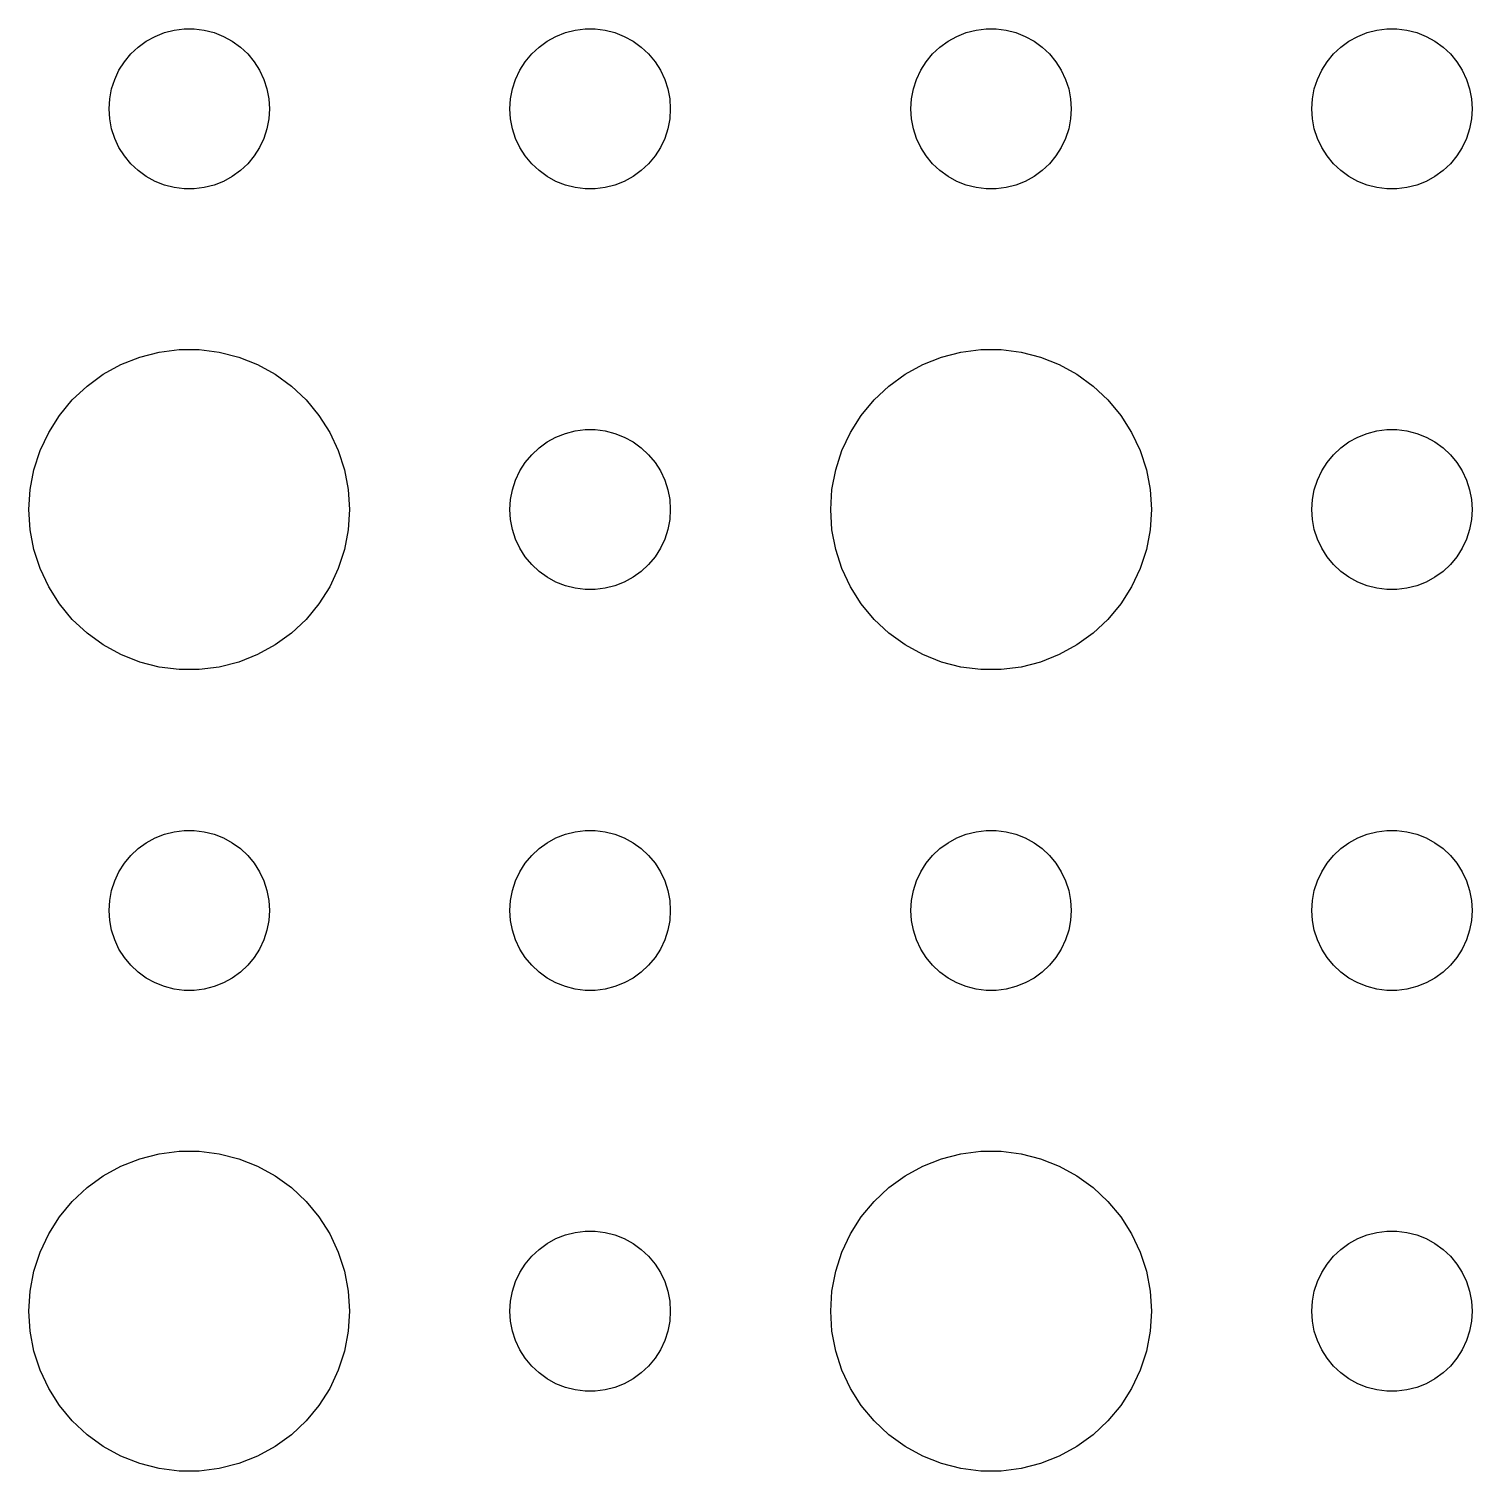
# Model space of a CAD drawing. Header units: metres. Extents: x -134 to 134, y 176 to 394.
# Drawn here: x -100.5 to -73.5, y 339.01 to 366 of the extents above; entities that cross this region are included whole.
import ezdxf

# ---------------------------------------------------------------- set-up
doc = ezdxf.new("R2010")
doc.units = ezdxf.units.M

msp = doc.modelspace()

# ---------------------------------------------------------------- linework, layer by layer
for p, q in [((-98.3037, 365.766), (-98.1387, 365.857)), ((-98.1387, 365.857), (-97.9635, 365.927)), ((-97.9635, 365.927), (-97.7811, 365.973)), ((-97.7811, 365.973), (-97.5942, 365.997)), ((-97.5942, 365.997), (-97.4058, 365.997)), ((-97.4058, 365.997), (-97.2189, 365.973)), ((-97.2189, 365.973), (-97.0365, 365.927)), ((-97.0365, 365.927), (-96.8613, 365.857)), ((-96.8613, 365.857), (-96.6963, 365.766)), ((-90.8037, 365.766), (-90.6387, 365.857)), ((-90.6387, 365.857), (-90.4635, 365.927)), ((-90.4635, 365.927), (-90.2811, 365.973)), ((-90.2811, 365.973), (-90.0942, 365.997)), ((-90.0942, 365.997), (-89.9058, 365.997)), ((-89.9058, 365.997), (-89.7189, 365.973)), ((-89.7189, 365.973), (-89.5365, 365.927)), ((-89.5365, 365.927), (-89.3613, 365.857)), ((-89.3613, 365.857), (-89.1963, 365.766)), ((-83.3037, 365.766), (-83.1387, 365.857)), ((-83.1387, 365.857), (-82.9635, 365.927)), ((-82.9635, 365.927), (-82.7811, 365.973)), ((-82.7811, 365.973), (-82.5942, 365.997)), ((-82.5942, 365.997), (-82.4058, 365.997)), ((-82.4058, 365.997), (-82.2189, 365.973)), ((-82.2189, 365.973), (-82.0365, 365.927)), ((-82.0365, 365.927), (-81.8613, 365.857)), ((-81.8613, 365.857), (-81.6963, 365.766)), ((-75.8037, 365.766), (-75.6387, 365.857)), ((-75.6387, 365.857), (-75.4635, 365.927)), ((-75.4635, 365.927), (-75.2811, 365.973)), ((-75.2811, 365.973), (-75.0942, 365.997)), ((-75.0942, 365.997), (-74.9058, 365.997)), ((-74.9058, 365.997), (-74.7189, 365.973)), ((-74.7189, 365.973), (-74.5365, 365.927)), ((-74.5365, 365.927), (-74.3613, 365.857)), ((-74.3613, 365.857), (-74.1963, 365.766)), ((-98.5934, 365.527), (-98.4561, 365.656)), ((-98.4561, 365.656), (-98.3037, 365.766)), ((-96.6963, 365.766), (-96.5439, 365.656)), ((-96.5439, 365.656), (-96.4065, 365.527)), ((-91.0934, 365.527), (-90.9561, 365.656)), ((-90.9561, 365.656), (-90.8037, 365.766)), ((-89.1963, 365.766), (-89.0439, 365.656)), ((-89.0439, 365.656), (-88.9065, 365.527)), ((-83.5934, 365.527), (-83.4561, 365.656)), ((-83.4561, 365.656), (-83.3037, 365.766)), ((-81.6963, 365.766), (-81.5439, 365.656)), ((-81.5439, 365.656), (-81.4065, 365.527)), ((-76.0934, 365.527), (-75.9561, 365.656)), ((-75.9561, 365.656), (-75.8037, 365.766)), ((-74.1963, 365.766), (-74.0439, 365.656)), ((-74.0439, 365.656), (-73.9065, 365.527)), ((-98.8145, 365.223), (-98.7135, 365.382)), ((-98.7135, 365.382), (-98.5934, 365.527)), ((-96.4065, 365.527), (-96.2865, 365.382)), ((-96.2865, 365.382), (-96.1855, 365.223)), ((-91.3145, 365.223), (-91.2135, 365.382)), ((-91.2135, 365.382), (-91.0934, 365.527)), ((-88.9065, 365.527), (-88.7865, 365.382)), ((-88.7865, 365.382), (-88.6855, 365.223)), ((-83.8145, 365.223), (-83.7135, 365.382)), ((-83.7135, 365.382), (-83.5934, 365.527)), ((-81.4065, 365.527), (-81.2865, 365.382)), ((-81.2865, 365.382), (-81.1855, 365.223)), ((-76.3145, 365.223), (-76.2135, 365.382)), ((-76.2135, 365.382), (-76.0934, 365.527)), ((-73.9065, 365.527), (-73.7865, 365.382)), ((-73.7865, 365.382), (-73.6855, 365.223)), ((-98.9529, 364.873), (-98.8947, 365.052)), ((-98.8947, 365.052), (-98.8145, 365.223)), ((-96.1855, 365.223), (-96.1053, 365.052)), ((-96.1053, 365.052), (-96.0471, 364.873)), ((-91.4529, 364.873), (-91.3947, 365.052)), ((-91.3947, 365.052), (-91.3145, 365.223)), ((-88.6855, 365.223), (-88.6053, 365.052)), ((-88.6053, 365.052), (-88.5471, 364.873)), ((-83.9529, 364.873), (-83.8947, 365.052)), ((-83.8947, 365.052), (-83.8145, 365.223)), ((-81.1855, 365.223), (-81.1053, 365.052)), ((-81.1053, 365.052), (-81.0471, 364.873)), ((-76.4529, 364.873), (-76.3947, 365.052)), ((-76.3947, 365.052), (-76.3145, 365.223)), ((-73.6855, 365.223), (-73.6053, 365.052)), ((-73.6053, 365.052), (-73.5471, 364.873)), ((-98.9882, 364.688), (-98.9529, 364.873)), ((-96.0471, 364.873), (-96.0118, 364.688)), ((-91.4882, 364.688), (-91.4529, 364.873)), ((-88.5471, 364.873), (-88.5118, 364.688)), ((-83.9882, 364.688), (-83.9529, 364.873)), ((-81.0471, 364.873), (-81.0118, 364.688)), ((-76.4882, 364.688), (-76.4529, 364.873)), ((-73.5471, 364.873), (-73.5118, 364.688)), ((-99, 364.5), (-98.9882, 364.688)), ((-98.9882, 364.312), (-99, 364.5)), ((-96.0118, 364.688), (-96, 364.5)), ((-96, 364.5), (-96.0118, 364.312)), ((-91.5, 364.5), (-91.4882, 364.688)), ((-91.4882, 364.312), (-91.5, 364.5)), ((-88.5118, 364.688), (-88.5, 364.5)), ((-88.5, 364.5), (-88.5118, 364.312)), ((-84, 364.5), (-83.9882, 364.688)), ((-83.9882, 364.312), (-84, 364.5)), ((-81.0118, 364.688), (-81, 364.5)), ((-81, 364.5), (-81.0118, 364.312)), ((-76.5, 364.5), (-76.4882, 364.688)), ((-76.4882, 364.312), (-76.5, 364.5)), ((-73.5118, 364.688), (-73.5, 364.5)), ((-73.5, 364.5), (-73.5118, 364.312)), ((-98.9529, 364.127), (-98.9882, 364.312)), ((-96.0118, 364.312), (-96.0471, 364.127)), ((-91.4529, 364.127), (-91.4882, 364.312)), ((-88.5118, 364.312), (-88.5471, 364.127)), ((-83.9529, 364.127), (-83.9882, 364.312)), ((-81.0118, 364.312), (-81.0471, 364.127)), ((-76.4529, 364.127), (-76.4882, 364.312)), ((-73.5118, 364.312), (-73.5471, 364.127)), ((-98.8947, 363.948), (-98.9529, 364.127)), ((-96.0471, 364.127), (-96.1053, 363.948)), ((-91.3947, 363.948), (-91.4529, 364.127)), ((-88.5471, 364.127), (-88.6053, 363.948)), ((-83.8947, 363.948), (-83.9529, 364.127)), ((-81.0471, 364.127), (-81.1053, 363.948)), ((-76.3947, 363.948), (-76.4529, 364.127)), ((-73.5471, 364.127), (-73.6053, 363.948)), ((-98.8145, 363.777), (-98.8947, 363.948)), ((-98.7135, 363.618), (-98.8145, 363.777)), ((-96.1855, 363.777), (-96.2865, 363.618)), ((-96.1053, 363.948), (-96.1855, 363.777)), ((-91.3145, 363.777), (-91.3947, 363.948)), ((-91.2135, 363.618), (-91.3145, 363.777)), ((-88.6855, 363.777), (-88.7865, 363.618)), ((-88.6053, 363.948), (-88.6855, 363.777)), ((-83.8145, 363.777), (-83.8947, 363.948)), ((-83.7135, 363.618), (-83.8145, 363.777)), ((-81.1855, 363.777), (-81.2865, 363.618)), ((-81.1053, 363.948), (-81.1855, 363.777)), ((-76.3145, 363.777), (-76.3947, 363.948)), ((-76.2135, 363.618), (-76.3145, 363.777)), ((-73.6855, 363.777), (-73.7865, 363.618)), ((-73.6053, 363.948), (-73.6855, 363.777)), ((-98.5934, 363.473), (-98.7135, 363.618)), ((-98.4561, 363.344), (-98.5934, 363.473)), ((-96.4065, 363.473), (-96.5439, 363.344)), ((-96.2865, 363.618), (-96.4065, 363.473)), ((-91.0934, 363.473), (-91.2135, 363.618)), ((-90.9561, 363.344), (-91.0934, 363.473)), ((-88.9065, 363.473), (-89.0439, 363.344)), ((-88.7865, 363.618), (-88.9065, 363.473)), ((-83.5934, 363.473), (-83.7135, 363.618)), ((-83.4561, 363.344), (-83.5934, 363.473)), ((-81.4065, 363.473), (-81.5439, 363.344)), ((-81.2865, 363.618), (-81.4065, 363.473)), ((-76.0934, 363.473), (-76.2135, 363.618)), ((-75.9561, 363.344), (-76.0934, 363.473)), ((-73.9065, 363.473), (-74.0439, 363.344)), ((-73.7865, 363.618), (-73.9065, 363.473)), ((-98.3037, 363.234), (-98.4561, 363.344)), ((-98.1387, 363.143), (-98.3037, 363.234)), ((-96.6963, 363.234), (-96.8613, 363.143)), ((-96.5439, 363.344), (-96.6963, 363.234)), ((-90.8037, 363.234), (-90.9561, 363.344)), ((-90.6387, 363.143), (-90.8037, 363.234)), ((-89.1963, 363.234), (-89.3613, 363.143)), ((-89.0439, 363.344), (-89.1963, 363.234)), ((-83.3037, 363.234), (-83.4561, 363.344)), ((-83.1387, 363.143), (-83.3037, 363.234)), ((-81.6963, 363.234), (-81.8613, 363.143)), ((-81.5439, 363.344), (-81.6963, 363.234)), ((-75.8037, 363.234), (-75.9561, 363.344)), ((-75.6387, 363.143), (-75.8037, 363.234)), ((-74.1963, 363.234), (-74.3613, 363.143)), ((-74.0439, 363.344), (-74.1963, 363.234)), ((-97.9635, 363.073), (-98.1387, 363.143)), ((-97.7811, 363.027), (-97.9635, 363.073)), ((-97.5942, 363.003), (-97.7811, 363.027)), ((-97.4058, 363.003), (-97.5942, 363.003)), ((-97.2189, 363.027), (-97.4058, 363.003)), ((-97.0365, 363.073), (-97.2189, 363.027)), ((-96.8613, 363.143), (-97.0365, 363.073)), ((-90.4635, 363.073), (-90.6387, 363.143)), ((-90.2811, 363.027), (-90.4635, 363.073)), ((-90.0942, 363.003), (-90.2811, 363.027)), ((-89.9058, 363.003), (-90.0942, 363.003)), ((-89.7189, 363.027), (-89.9058, 363.003)), ((-89.5365, 363.073), (-89.7189, 363.027)), ((-89.3613, 363.143), (-89.5365, 363.073)), ((-82.9635, 363.073), (-83.1387, 363.143)), ((-82.7811, 363.027), (-82.9635, 363.073)), ((-82.5942, 363.003), (-82.7811, 363.027)), ((-82.4058, 363.003), (-82.5942, 363.003)), ((-82.2189, 363.027), (-82.4058, 363.003)), ((-82.0365, 363.073), (-82.2189, 363.027)), ((-81.8613, 363.143), (-82.0365, 363.073)), ((-75.4635, 363.073), (-75.6387, 363.143)), ((-75.2811, 363.027), (-75.4635, 363.073)), ((-75.0942, 363.003), (-75.2811, 363.027)), ((-74.9058, 363.003), (-75.0942, 363.003)), ((-74.7189, 363.027), (-74.9058, 363.003)), ((-74.5365, 363.073), (-74.7189, 363.027)), ((-74.3613, 363.143), (-74.5365, 363.073)), ((-98.427, 359.853), (-98.0621, 359.947)), ((-98.0621, 359.947), (-97.6884, 359.994)), ((-97.6884, 359.994), (-97.3116, 359.994)), ((-97.3116, 359.994), (-96.9379, 359.947)), ((-96.9379, 359.947), (-96.573, 359.853)), ((-83.427, 359.853), (-83.0621, 359.947)), ((-83.0621, 359.947), (-82.6884, 359.994)), ((-82.6884, 359.994), (-82.3116, 359.994)), ((-82.3116, 359.994), (-81.9379, 359.947)), ((-81.9379, 359.947), (-81.573, 359.853)), ((-99.1075, 359.533), (-98.7773, 359.714)), ((-98.7773, 359.714), (-98.427, 359.853)), ((-96.573, 359.853), (-96.2227, 359.714)), ((-96.2227, 359.714), (-95.8925, 359.533)), ((-84.1075, 359.533), (-83.7773, 359.714)), ((-83.7773, 359.714), (-83.427, 359.853)), ((-81.573, 359.853), (-81.2227, 359.714)), ((-81.2227, 359.714), (-80.8925, 359.533)), ((-99.4123, 359.312), (-99.1075, 359.533)), ((-95.8925, 359.533), (-95.5877, 359.312)), ((-84.4123, 359.312), (-84.1075, 359.533)), ((-80.8925, 359.533), (-80.5877, 359.312)), ((-99.6869, 359.054), (-99.4123, 359.312)), ((-95.5877, 359.312), (-95.3131, 359.054)), ((-84.6869, 359.054), (-84.4123, 359.312)), ((-80.5877, 359.312), (-80.3131, 359.054)), ((-99.927, 358.763), (-99.6869, 359.054)), ((-95.3131, 359.054), (-95.073, 358.763)), ((-84.927, 358.763), (-84.6869, 359.054)), ((-80.3131, 359.054), (-80.073, 358.763)), ((-100.129, 358.445), (-99.927, 358.763)), ((-95.073, 358.763), (-94.8711, 358.445)), ((-85.1289, 358.445), (-84.927, 358.763)), ((-80.073, 358.763), (-79.8711, 358.445)), ((-100.289, 358.104), (-100.129, 358.445)), ((-94.8711, 358.445), (-94.7107, 358.104)), ((-90.8037, 358.266), (-90.6387, 358.357)), ((-90.6387, 358.357), (-90.4635, 358.427)), ((-90.4635, 358.427), (-90.2811, 358.473)), ((-90.2811, 358.473), (-90.0942, 358.497)), ((-90.0942, 358.497), (-89.9058, 358.497)), ((-89.9058, 358.497), (-89.7189, 358.473)), ((-89.7189, 358.473), (-89.5365, 358.427)), ((-89.5365, 358.427), (-89.3613, 358.357)), ((-89.3613, 358.357), (-89.1963, 358.266)), ((-85.2893, 358.104), (-85.1289, 358.445)), ((-79.8711, 358.445), (-79.7107, 358.104)), ((-75.8037, 358.266), (-75.6387, 358.357)), ((-75.6387, 358.357), (-75.4635, 358.427)), ((-75.4635, 358.427), (-75.2811, 358.473)), ((-75.2811, 358.473), (-75.0942, 358.497)), ((-75.0942, 358.497), (-74.9058, 358.497)), ((-74.9058, 358.497), (-74.7189, 358.473)), ((-74.7189, 358.473), (-74.5365, 358.427)), ((-74.5365, 358.427), (-74.3613, 358.357)), ((-74.3613, 358.357), (-74.1963, 358.266)), ((-100.406, 357.746), (-100.289, 358.104)), ((-94.7107, 358.104), (-94.5943, 357.746)), ((-91.2135, 357.882), (-91.0934, 358.027)), ((-91.0934, 358.027), (-90.9561, 358.156)), ((-90.9561, 358.156), (-90.8037, 358.266)), ((-89.1963, 358.266), (-89.0439, 358.156)), ((-89.0439, 358.156), (-88.9065, 358.027)), ((-88.9065, 358.027), (-88.7865, 357.882)), ((-85.4057, 357.746), (-85.2893, 358.104)), ((-79.7107, 358.104), (-79.5943, 357.746)), ((-76.2135, 357.882), (-76.0934, 358.027)), ((-76.0934, 358.027), (-75.9561, 358.156)), ((-75.9561, 358.156), (-75.8037, 358.266)), ((-74.1963, 358.266), (-74.0439, 358.156)), ((-74.0439, 358.156), (-73.9065, 358.027)), ((-73.9065, 358.027), (-73.7865, 357.882)), ((-91.3145, 357.723), (-91.2135, 357.882)), ((-88.7865, 357.882), (-88.6855, 357.723)), ((-76.3145, 357.723), (-76.2135, 357.882)), ((-73.7865, 357.882), (-73.6855, 357.723)), ((-100.476, 357.376), (-100.406, 357.746)), ((-94.5943, 357.746), (-94.5237, 357.376)), ((-91.4529, 357.373), (-91.3947, 357.552)), ((-91.3947, 357.552), (-91.3145, 357.723)), ((-88.6855, 357.723), (-88.6053, 357.552)), ((-88.6053, 357.552), (-88.5471, 357.373)), ((-85.4763, 357.376), (-85.4057, 357.746)), ((-79.5943, 357.746), (-79.5237, 357.376)), ((-76.4529, 357.373), (-76.3947, 357.552)), ((-76.3947, 357.552), (-76.3145, 357.723)), ((-73.6855, 357.723), (-73.6053, 357.552)), ((-73.6053, 357.552), (-73.5471, 357.373)), ((-100.5, 357), (-100.476, 357.376)), ((-94.5237, 357.376), (-94.5, 357)), ((-91.4882, 357.188), (-91.4529, 357.373)), ((-88.5471, 357.373), (-88.5118, 357.188)), ((-85.5, 357), (-85.4763, 357.376)), ((-79.5237, 357.376), (-79.5, 357)), ((-76.4882, 357.188), (-76.4529, 357.373)), ((-73.5471, 357.373), (-73.5118, 357.188)), ((-100.476, 356.624), (-100.5, 357)), ((-94.5, 357), (-94.5237, 356.624)), ((-91.5, 357), (-91.4882, 357.188)), ((-91.4882, 356.812), (-91.5, 357)), ((-88.5118, 357.188), (-88.5, 357)), ((-88.5, 357), (-88.5118, 356.812)), ((-85.4763, 356.624), (-85.5, 357)), ((-79.5, 357), (-79.5237, 356.624)), ((-76.5, 357), (-76.4882, 357.188)), ((-76.4882, 356.812), (-76.5, 357)), ((-73.5118, 357.188), (-73.5, 357)), ((-73.5, 357), (-73.5118, 356.812)), ((-91.4529, 356.627), (-91.4882, 356.812)), ((-88.5118, 356.812), (-88.5471, 356.627)), ((-76.4529, 356.627), (-76.4882, 356.812)), ((-73.5118, 356.812), (-73.5471, 356.627)), ((-100.406, 356.254), (-100.476, 356.624)), ((-94.5237, 356.624), (-94.5943, 356.254)), ((-91.3947, 356.448), (-91.4529, 356.627)), ((-91.3145, 356.277), (-91.3947, 356.448)), ((-88.6053, 356.448), (-88.6855, 356.277)), ((-88.5471, 356.627), (-88.6053, 356.448)), ((-85.4057, 356.254), (-85.4763, 356.624)), ((-79.5237, 356.624), (-79.5943, 356.254)), ((-76.3947, 356.448), (-76.4529, 356.627)), ((-76.3145, 356.277), (-76.3947, 356.448)), ((-73.6053, 356.448), (-73.6855, 356.277)), ((-73.5471, 356.627), (-73.6053, 356.448)), ((-100.289, 355.896), (-100.406, 356.254)), ((-94.5943, 356.254), (-94.7107, 355.896)), ((-91.2135, 356.118), (-91.3145, 356.277)), ((-88.6855, 356.277), (-88.7865, 356.118)), ((-85.2893, 355.896), (-85.4057, 356.254)), ((-79.5943, 356.254), (-79.7107, 355.896)), ((-76.2135, 356.118), (-76.3145, 356.277)), ((-73.6855, 356.277), (-73.7865, 356.118)), ((-100.129, 355.555), (-100.289, 355.896)), ((-94.7107, 355.896), (-94.8711, 355.555)), ((-91.0934, 355.973), (-91.2135, 356.118)), ((-90.9561, 355.844), (-91.0934, 355.973)), ((-88.9065, 355.973), (-89.0439, 355.844)), ((-88.7865, 356.118), (-88.9065, 355.973)), ((-85.1289, 355.555), (-85.2893, 355.896)), ((-79.7107, 355.896), (-79.8711, 355.555)), ((-76.0934, 355.973), (-76.2135, 356.118)), ((-75.9561, 355.844), (-76.0934, 355.973)), ((-73.9065, 355.973), (-74.0439, 355.844)), ((-73.7865, 356.118), (-73.9065, 355.973)), ((-90.8037, 355.734), (-90.9561, 355.844)), ((-90.6387, 355.643), (-90.8037, 355.734)), ((-90.4635, 355.573), (-90.6387, 355.643)), ((-89.3613, 355.643), (-89.5365, 355.573)), ((-89.1963, 355.734), (-89.3613, 355.643)), ((-89.0439, 355.844), (-89.1963, 355.734)), ((-75.8037, 355.734), (-75.9561, 355.844)), ((-75.6387, 355.643), (-75.8037, 355.734)), ((-75.4635, 355.573), (-75.6387, 355.643)), ((-74.3613, 355.643), (-74.5365, 355.573)), ((-74.1963, 355.734), (-74.3613, 355.643)), ((-74.0439, 355.844), (-74.1963, 355.734)), ((-99.927, 355.237), (-100.129, 355.555)), ((-94.8711, 355.555), (-95.073, 355.237)), ((-90.2811, 355.527), (-90.4635, 355.573)), ((-90.0942, 355.503), (-90.2811, 355.527)), ((-89.9058, 355.503), (-90.0942, 355.503)), ((-89.7189, 355.527), (-89.9058, 355.503)), ((-89.5365, 355.573), (-89.7189, 355.527)), ((-84.927, 355.237), (-85.1289, 355.555)), ((-79.8711, 355.555), (-80.073, 355.237)), ((-75.2811, 355.527), (-75.4635, 355.573)), ((-75.0942, 355.503), (-75.2811, 355.527)), ((-74.9058, 355.503), (-75.0942, 355.503)), ((-74.7189, 355.527), (-74.9058, 355.503)), ((-74.5365, 355.573), (-74.7189, 355.527)), ((-99.6869, 354.946), (-99.927, 355.237)), ((-95.073, 355.237), (-95.3131, 354.946)), ((-84.6869, 354.946), (-84.927, 355.237)), ((-80.073, 355.237), (-80.3131, 354.946)), ((-99.4123, 354.688), (-99.6869, 354.946)), ((-95.3131, 354.946), (-95.5877, 354.688)), ((-84.4123, 354.688), (-84.6869, 354.946)), ((-80.3131, 354.946), (-80.5877, 354.688)), ((-99.1075, 354.467), (-99.4123, 354.688)), ((-95.5877, 354.688), (-95.8925, 354.467)), ((-84.1075, 354.467), (-84.4123, 354.688)), ((-80.5877, 354.688), (-80.8925, 354.467)), ((-98.7773, 354.286), (-99.1075, 354.467)), ((-98.427, 354.147), (-98.7773, 354.286)), ((-96.2227, 354.286), (-96.573, 354.147)), ((-95.8925, 354.467), (-96.2227, 354.286)), ((-83.7773, 354.286), (-84.1075, 354.467)), ((-83.427, 354.147), (-83.7773, 354.286)), ((-81.2227, 354.286), (-81.573, 354.147)), ((-80.8925, 354.467), (-81.2227, 354.286)), ((-98.0621, 354.053), (-98.427, 354.147)), ((-97.6884, 354.006), (-98.0621, 354.053)), ((-97.3116, 354.006), (-97.6884, 354.006)), ((-96.9379, 354.053), (-97.3116, 354.006)), ((-96.573, 354.147), (-96.9379, 354.053)), ((-83.0621, 354.053), (-83.427, 354.147)), ((-82.6884, 354.006), (-83.0621, 354.053)), ((-82.3116, 354.006), (-82.6884, 354.006)), ((-81.9379, 354.053), (-82.3116, 354.006)), ((-81.573, 354.147), (-81.9379, 354.053)), ((-98.4561, 350.656), (-98.3037, 350.766)), ((-98.3037, 350.766), (-98.1387, 350.857)), ((-98.1387, 350.857), (-97.9635, 350.927)), ((-97.9635, 350.927), (-97.7811, 350.973)), ((-97.7811, 350.973), (-97.5942, 350.997)), ((-97.5942, 350.997), (-97.4058, 350.997)), ((-97.4058, 350.997), (-97.2189, 350.973)), ((-97.2189, 350.973), (-97.0365, 350.927)), ((-97.0365, 350.927), (-96.8613, 350.857)), ((-96.8613, 350.857), (-96.6963, 350.766)), ((-96.6963, 350.766), (-96.5439, 350.656)), ((-90.9561, 350.656), (-90.8037, 350.766)), ((-90.8037, 350.766), (-90.6387, 350.857)), ((-90.6387, 350.857), (-90.4635, 350.927)), ((-90.4635, 350.927), (-90.2811, 350.973)), ((-90.2811, 350.973), (-90.0942, 350.997)), ((-90.0942, 350.997), (-89.9058, 350.997)), ((-89.9058, 350.997), (-89.7189, 350.973)), ((-89.7189, 350.973), (-89.5365, 350.927)), ((-89.5365, 350.927), (-89.3613, 350.857)), ((-89.3613, 350.857), (-89.1963, 350.766)), ((-89.1963, 350.766), (-89.0439, 350.656)), ((-83.4561, 350.656), (-83.3037, 350.766)), ((-83.3037, 350.766), (-83.1387, 350.857)), ((-83.1387, 350.857), (-82.9635, 350.927)), ((-82.9635, 350.927), (-82.7811, 350.973)), ((-82.7811, 350.973), (-82.5942, 350.997)), ((-82.5942, 350.997), (-82.4058, 350.997)), ((-82.4058, 350.997), (-82.2189, 350.973)), ((-82.2189, 350.973), (-82.0365, 350.927)), ((-82.0365, 350.927), (-81.8613, 350.857)), ((-81.8613, 350.857), (-81.6963, 350.766)), ((-81.6963, 350.766), (-81.5439, 350.656)), ((-75.9561, 350.656), (-75.8037, 350.766)), ((-75.8037, 350.766), (-75.6387, 350.857)), ((-75.6387, 350.857), (-75.4635, 350.927)), ((-75.4635, 350.927), (-75.2811, 350.973)), ((-75.2811, 350.973), (-75.0942, 350.997)), ((-75.0942, 350.997), (-74.9058, 350.997)), ((-74.9058, 350.997), (-74.7189, 350.973)), ((-74.7189, 350.973), (-74.5365, 350.927)), ((-74.5365, 350.927), (-74.3613, 350.857)), ((-74.3613, 350.857), (-74.1963, 350.766)), ((-74.1963, 350.766), (-74.0439, 350.656)), ((-98.7135, 350.382), (-98.5934, 350.527)), ((-98.5934, 350.527), (-98.4561, 350.656)), ((-96.5439, 350.656), (-96.4065, 350.527)), ((-96.4065, 350.527), (-96.2865, 350.382)), ((-91.2135, 350.382), (-91.0934, 350.527)), ((-91.0934, 350.527), (-90.9561, 350.656)), ((-89.0439, 350.656), (-88.9065, 350.527)), ((-88.9065, 350.527), (-88.7865, 350.382)), ((-83.7135, 350.382), (-83.5934, 350.527)), ((-83.5934, 350.527), (-83.4561, 350.656)), ((-81.5439, 350.656), (-81.4065, 350.527)), ((-81.4065, 350.527), (-81.2865, 350.382)), ((-76.2135, 350.382), (-76.0934, 350.527)), ((-76.0934, 350.527), (-75.9561, 350.656)), ((-74.0439, 350.656), (-73.9065, 350.527)), ((-73.9065, 350.527), (-73.7865, 350.382)), ((-98.8947, 350.052), (-98.8145, 350.223)), ((-98.8145, 350.223), (-98.7135, 350.382)), ((-96.2865, 350.382), (-96.1855, 350.223)), ((-96.1855, 350.223), (-96.1053, 350.052)), ((-91.3947, 350.052), (-91.3145, 350.223)), ((-91.3145, 350.223), (-91.2135, 350.382)), ((-88.7865, 350.382), (-88.6855, 350.223)), ((-88.6855, 350.223), (-88.6053, 350.052)), ((-83.8947, 350.052), (-83.8145, 350.223)), ((-83.8145, 350.223), (-83.7135, 350.382)), ((-81.2865, 350.382), (-81.1855, 350.223)), ((-81.1855, 350.223), (-81.1053, 350.052)), ((-76.3947, 350.052), (-76.3145, 350.223)), ((-76.3145, 350.223), (-76.2135, 350.382)), ((-73.7865, 350.382), (-73.6855, 350.223)), ((-73.6855, 350.223), (-73.6053, 350.052)), ((-98.9529, 349.873), (-98.8947, 350.052)), ((-96.1053, 350.052), (-96.0471, 349.873)), ((-91.4529, 349.873), (-91.3947, 350.052)), ((-88.6053, 350.052), (-88.5471, 349.873)), ((-83.9529, 349.873), (-83.8947, 350.052)), ((-81.1053, 350.052), (-81.0471, 349.873)), ((-76.4529, 349.873), (-76.3947, 350.052)), ((-73.6053, 350.052), (-73.5471, 349.873)), ((-99, 349.5), (-98.9882, 349.688)), ((-98.9882, 349.688), (-98.9529, 349.873)), ((-96.0471, 349.873), (-96.0118, 349.688)), ((-96.0118, 349.688), (-96, 349.5)), ((-91.5, 349.5), (-91.4882, 349.688)), ((-91.4882, 349.688), (-91.4529, 349.873)), ((-88.5471, 349.873), (-88.5118, 349.688)), ((-88.5118, 349.688), (-88.5, 349.5)), ((-84, 349.5), (-83.9882, 349.688)), ((-83.9882, 349.688), (-83.9529, 349.873)), ((-81.0471, 349.873), (-81.0118, 349.688)), ((-81.0118, 349.688), (-81, 349.5)), ((-76.5, 349.5), (-76.4882, 349.688)), ((-76.4882, 349.688), (-76.4529, 349.873)), ((-73.5471, 349.873), (-73.5118, 349.688)), ((-73.5118, 349.688), (-73.5, 349.5)), ((-98.9882, 349.312), (-99, 349.5)), ((-96, 349.5), (-96.0118, 349.312)), ((-91.4882, 349.312), (-91.5, 349.5)), ((-88.5, 349.5), (-88.5118, 349.312)), ((-83.9882, 349.312), (-84, 349.5)), ((-81, 349.5), (-81.0118, 349.312)), ((-76.4882, 349.312), (-76.5, 349.5)), ((-73.5, 349.5), (-73.5118, 349.312)), ((-98.9529, 349.127), (-98.9882, 349.312)), ((-98.8947, 348.948), (-98.9529, 349.127)), ((-96.0471, 349.127), (-96.1053, 348.948)), ((-96.0118, 349.312), (-96.0471, 349.127)), ((-91.4529, 349.127), (-91.4882, 349.312)), ((-91.3947, 348.948), (-91.4529, 349.127)), ((-88.5471, 349.127), (-88.6053, 348.948)), ((-88.5118, 349.312), (-88.5471, 349.127)), ((-83.9529, 349.127), (-83.9882, 349.312)), ((-83.8947, 348.948), (-83.9529, 349.127)), ((-81.0471, 349.127), (-81.1053, 348.948)), ((-81.0118, 349.312), (-81.0471, 349.127)), ((-76.4529, 349.127), (-76.4882, 349.312)), ((-76.3947, 348.948), (-76.4529, 349.127)), ((-73.5471, 349.127), (-73.6053, 348.948)), ((-73.5118, 349.312), (-73.5471, 349.127)), ((-98.8145, 348.777), (-98.8947, 348.948)), ((-96.1053, 348.948), (-96.1855, 348.777)), ((-91.3145, 348.777), (-91.3947, 348.948)), ((-88.6053, 348.948), (-88.6855, 348.777)), ((-83.8145, 348.777), (-83.8947, 348.948)), ((-81.1053, 348.948), (-81.1855, 348.777)), ((-76.3145, 348.777), (-76.3947, 348.948)), ((-73.6053, 348.948), (-73.6855, 348.777)), ((-98.7135, 348.618), (-98.8145, 348.777)), ((-98.5934, 348.473), (-98.7135, 348.618)), ((-96.2865, 348.618), (-96.4065, 348.473)), ((-96.1855, 348.777), (-96.2865, 348.618)), ((-91.2135, 348.618), (-91.3145, 348.777)), ((-91.0934, 348.473), (-91.2135, 348.618)), ((-88.7865, 348.618), (-88.9065, 348.473)), ((-88.6855, 348.777), (-88.7865, 348.618)), ((-83.7135, 348.618), (-83.8145, 348.777)), ((-83.5934, 348.473), (-83.7135, 348.618)), ((-81.2865, 348.618), (-81.4065, 348.473)), ((-81.1855, 348.777), (-81.2865, 348.618)), ((-76.2135, 348.618), (-76.3145, 348.777)), ((-76.0934, 348.473), (-76.2135, 348.618)), ((-73.7865, 348.618), (-73.9065, 348.473)), ((-73.6855, 348.777), (-73.7865, 348.618)), ((-98.4561, 348.344), (-98.5934, 348.473)), ((-98.3037, 348.234), (-98.4561, 348.344)), ((-96.5439, 348.344), (-96.6963, 348.234)), ((-96.4065, 348.473), (-96.5439, 348.344)), ((-90.9561, 348.344), (-91.0934, 348.473)), ((-90.8037, 348.234), (-90.9561, 348.344)), ((-89.0439, 348.344), (-89.1963, 348.234)), ((-88.9065, 348.473), (-89.0439, 348.344)), ((-83.4561, 348.344), (-83.5934, 348.473)), ((-83.3037, 348.234), (-83.4561, 348.344)), ((-81.5439, 348.344), (-81.6963, 348.234)), ((-81.4065, 348.473), (-81.5439, 348.344)), ((-75.9561, 348.344), (-76.0934, 348.473)), ((-75.8037, 348.234), (-75.9561, 348.344)), ((-74.0439, 348.344), (-74.1963, 348.234)), ((-73.9065, 348.473), (-74.0439, 348.344)), ((-98.1387, 348.143), (-98.3037, 348.234)), ((-97.9635, 348.073), (-98.1387, 348.143)), ((-97.7811, 348.027), (-97.9635, 348.073)), ((-97.0365, 348.073), (-97.2189, 348.027)), ((-96.8613, 348.143), (-97.0365, 348.073)), ((-96.6963, 348.234), (-96.8613, 348.143)), ((-90.6387, 348.143), (-90.8037, 348.234)), ((-90.4635, 348.073), (-90.6387, 348.143)), ((-90.2811, 348.027), (-90.4635, 348.073)), ((-89.5365, 348.073), (-89.7189, 348.027)), ((-89.3613, 348.143), (-89.5365, 348.073)), ((-89.1963, 348.234), (-89.3613, 348.143)), ((-83.1387, 348.143), (-83.3037, 348.234)), ((-82.9635, 348.073), (-83.1387, 348.143)), ((-82.7811, 348.027), (-82.9635, 348.073)), ((-82.0365, 348.073), (-82.2189, 348.027)), ((-81.8613, 348.143), (-82.0365, 348.073)), ((-81.6963, 348.234), (-81.8613, 348.143)), ((-75.6387, 348.143), (-75.8037, 348.234)), ((-75.4635, 348.073), (-75.6387, 348.143)), ((-75.2811, 348.027), (-75.4635, 348.073)), ((-74.5365, 348.073), (-74.7189, 348.027)), ((-74.3613, 348.143), (-74.5365, 348.073)), ((-74.1963, 348.234), (-74.3613, 348.143)), ((-97.5942, 348.003), (-97.7811, 348.027)), ((-97.4058, 348.003), (-97.5942, 348.003)), ((-97.2189, 348.027), (-97.4058, 348.003)), ((-90.0942, 348.003), (-90.2811, 348.027)), ((-89.9058, 348.003), (-90.0942, 348.003)), ((-89.7189, 348.027), (-89.9058, 348.003)), ((-82.5942, 348.003), (-82.7811, 348.027)), ((-82.4058, 348.003), (-82.5942, 348.003)), ((-82.2189, 348.027), (-82.4058, 348.003)), ((-75.0942, 348.003), (-75.2811, 348.027)), ((-74.9058, 348.003), (-75.0942, 348.003)), ((-74.7189, 348.027), (-74.9058, 348.003)), ((-98.7773, 344.714), (-98.427, 344.853)), ((-98.427, 344.853), (-98.0621, 344.947)), ((-98.0621, 344.947), (-97.6884, 344.994)), ((-97.6884, 344.994), (-97.3116, 344.994)), ((-97.3116, 344.994), (-96.9379, 344.947)), ((-96.9379, 344.947), (-96.573, 344.853)), ((-96.573, 344.853), (-96.2227, 344.714)), ((-83.7773, 344.714), (-83.427, 344.853)), ((-83.427, 344.853), (-83.0621, 344.947)), ((-83.0621, 344.947), (-82.6884, 344.994)), ((-82.6884, 344.994), (-82.3116, 344.994)), ((-82.3116, 344.994), (-81.9379, 344.947)), ((-81.9379, 344.947), (-81.573, 344.853)), ((-81.573, 344.853), (-81.2227, 344.714)), ((-99.4123, 344.312), (-99.1075, 344.533)), ((-99.1075, 344.533), (-98.7773, 344.714)), ((-96.2227, 344.714), (-95.8925, 344.533)), ((-95.8925, 344.533), (-95.5877, 344.312)), ((-84.4123, 344.312), (-84.1075, 344.533)), ((-84.1075, 344.533), (-83.7773, 344.714)), ((-81.2227, 344.714), (-80.8925, 344.533)), ((-80.8925, 344.533), (-80.5877, 344.312)), ((-99.6869, 344.054), (-99.4123, 344.312)), ((-95.5877, 344.312), (-95.3131, 344.054)), ((-84.6869, 344.054), (-84.4123, 344.312)), ((-80.5877, 344.312), (-80.3131, 344.054)), ((-99.927, 343.763), (-99.6869, 344.054)), ((-95.3131, 344.054), (-95.073, 343.763)), ((-84.927, 343.763), (-84.6869, 344.054)), ((-80.3131, 344.054), (-80.073, 343.763)), ((-100.129, 343.445), (-99.927, 343.763)), ((-95.073, 343.763), (-94.8711, 343.445)), ((-85.1289, 343.445), (-84.927, 343.763)), ((-80.073, 343.763), (-79.8711, 343.445)), ((-100.289, 343.104), (-100.129, 343.445)), ((-94.8711, 343.445), (-94.7107, 343.104)), ((-90.4635, 343.427), (-90.2811, 343.473)), ((-90.2811, 343.473), (-90.0942, 343.497)), ((-90.0942, 343.497), (-89.9058, 343.497)), ((-89.9058, 343.497), (-89.7189, 343.473)), ((-89.7189, 343.473), (-89.5365, 343.427)), ((-85.2893, 343.104), (-85.1289, 343.445)), ((-79.8711, 343.445), (-79.7107, 343.104)), ((-75.4635, 343.427), (-75.2811, 343.473)), ((-75.2811, 343.473), (-75.0942, 343.497)), ((-75.0942, 343.497), (-74.9058, 343.497)), ((-74.9058, 343.497), (-74.7189, 343.473)), ((-74.7189, 343.473), (-74.5365, 343.427)), ((-90.9561, 343.156), (-90.8037, 343.266)), ((-90.8037, 343.266), (-90.6387, 343.357)), ((-90.6387, 343.357), (-90.4635, 343.427)), ((-89.5365, 343.427), (-89.3613, 343.357)), ((-89.3613, 343.357), (-89.1963, 343.266)), ((-89.1963, 343.266), (-89.0439, 343.156)), ((-75.9561, 343.156), (-75.8037, 343.266)), ((-75.8037, 343.266), (-75.6387, 343.357)), ((-75.6387, 343.357), (-75.4635, 343.427)), ((-74.5365, 343.427), (-74.3613, 343.357)), ((-74.3613, 343.357), (-74.1963, 343.266)), ((-74.1963, 343.266), (-74.0439, 343.156)), ((-100.406, 342.746), (-100.289, 343.104)), ((-94.7107, 343.104), (-94.5943, 342.746)), ((-91.2135, 342.882), (-91.0934, 343.027)), ((-91.0934, 343.027), (-90.9561, 343.156)), ((-89.0439, 343.156), (-88.9065, 343.027)), ((-88.9065, 343.027), (-88.7865, 342.882)), ((-85.4057, 342.746), (-85.2893, 343.104)), ((-79.7107, 343.104), (-79.5943, 342.746)), ((-76.2135, 342.882), (-76.0934, 343.027)), ((-76.0934, 343.027), (-75.9561, 343.156)), ((-74.0439, 343.156), (-73.9065, 343.027)), ((-73.9065, 343.027), (-73.7865, 342.882)), ((-100.476, 342.376), (-100.406, 342.746)), ((-94.5943, 342.746), (-94.5237, 342.376)), ((-91.3947, 342.552), (-91.3145, 342.723)), ((-91.3145, 342.723), (-91.2135, 342.882)), ((-88.7865, 342.882), (-88.6855, 342.723)), ((-88.6855, 342.723), (-88.6053, 342.552)), ((-85.4763, 342.376), (-85.4057, 342.746)), ((-79.5943, 342.746), (-79.5237, 342.376)), ((-76.3947, 342.552), (-76.3145, 342.723)), ((-76.3145, 342.723), (-76.2135, 342.882)), ((-73.7865, 342.882), (-73.6855, 342.723)), ((-73.6855, 342.723), (-73.6053, 342.552)), ((-100.5, 342), (-100.476, 342.376)), ((-94.5237, 342.376), (-94.5, 342)), ((-91.4882, 342.188), (-91.4529, 342.373)), ((-91.4529, 342.373), (-91.3947, 342.552)), ((-88.6053, 342.552), (-88.5471, 342.373)), ((-88.5471, 342.373), (-88.5118, 342.188)), ((-85.5, 342), (-85.4763, 342.376)), ((-79.5237, 342.376), (-79.5, 342)), ((-76.4882, 342.188), (-76.4529, 342.373)), ((-76.4529, 342.373), (-76.3947, 342.552)), ((-73.6053, 342.552), (-73.5471, 342.373)), ((-73.5471, 342.373), (-73.5118, 342.188)), ((-91.5, 342), (-91.4882, 342.188)), ((-88.5118, 342.188), (-88.5, 342)), ((-76.5, 342), (-76.4882, 342.188)), ((-73.5118, 342.188), (-73.5, 342)), ((-100.476, 341.624), (-100.5, 342)), ((-94.5, 342), (-94.5237, 341.624)), ((-91.4882, 341.812), (-91.5, 342)), ((-88.5, 342), (-88.5118, 341.812)), ((-85.4763, 341.624), (-85.5, 342)), ((-79.5, 342), (-79.5237, 341.624)), ((-76.4882, 341.812), (-76.5, 342)), ((-73.5, 342), (-73.5118, 341.812)), ((-100.406, 341.254), (-100.476, 341.624)), ((-94.5237, 341.624), (-94.5943, 341.254)), ((-91.4529, 341.627), (-91.4882, 341.812)), ((-91.3947, 341.448), (-91.4529, 341.627)), ((-88.5471, 341.627), (-88.6053, 341.448)), ((-88.5118, 341.812), (-88.5471, 341.627)), ((-85.4057, 341.254), (-85.4763, 341.624)), ((-79.5237, 341.624), (-79.5943, 341.254)), ((-76.4529, 341.627), (-76.4882, 341.812)), ((-76.3947, 341.448), (-76.4529, 341.627)), ((-73.5471, 341.627), (-73.6053, 341.448)), ((-73.5118, 341.812), (-73.5471, 341.627)), ((-91.3145, 341.277), (-91.3947, 341.448)), ((-88.6053, 341.448), (-88.6855, 341.277)), ((-76.3145, 341.277), (-76.3947, 341.448)), ((-73.6053, 341.448), (-73.6855, 341.277)), ((-100.289, 340.896), (-100.406, 341.254)), ((-94.5943, 341.254), (-94.7107, 340.896)), ((-91.2135, 341.118), (-91.3145, 341.277)), ((-91.0934, 340.973), (-91.2135, 341.118)), ((-88.7865, 341.118), (-88.9065, 340.973)), ((-88.6855, 341.277), (-88.7865, 341.118)), ((-85.2893, 340.896), (-85.4057, 341.254)), ((-79.5943, 341.254), (-79.7107, 340.896)), ((-76.2135, 341.118), (-76.3145, 341.277)), ((-76.0934, 340.973), (-76.2135, 341.118)), ((-73.7865, 341.118), (-73.9065, 340.973)), ((-73.6855, 341.277), (-73.7865, 341.118)), ((-100.129, 340.555), (-100.289, 340.896)), ((-94.7107, 340.896), (-94.8711, 340.555)), ((-90.9561, 340.844), (-91.0934, 340.973)), ((-90.8037, 340.734), (-90.9561, 340.844)), ((-89.0439, 340.844), (-89.1963, 340.734)), ((-88.9065, 340.973), (-89.0439, 340.844)), ((-85.1289, 340.555), (-85.2893, 340.896)), ((-79.7107, 340.896), (-79.8711, 340.555)), ((-75.9561, 340.844), (-76.0934, 340.973)), ((-75.8037, 340.734), (-75.9561, 340.844)), ((-74.0439, 340.844), (-74.1963, 340.734)), ((-73.9065, 340.973), (-74.0439, 340.844)), ((-99.927, 340.237), (-100.129, 340.555)), ((-94.8711, 340.555), (-95.073, 340.237)), ((-90.6387, 340.643), (-90.8037, 340.734)), ((-90.4635, 340.573), (-90.6387, 340.643)), ((-90.2811, 340.527), (-90.4635, 340.573)), ((-90.0942, 340.503), (-90.2811, 340.527)), ((-89.9058, 340.503), (-90.0942, 340.503)), ((-89.7189, 340.527), (-89.9058, 340.503)), ((-89.5365, 340.573), (-89.7189, 340.527)), ((-89.3613, 340.643), (-89.5365, 340.573)), ((-89.1963, 340.734), (-89.3613, 340.643)), ((-84.927, 340.237), (-85.1289, 340.555)), ((-79.8711, 340.555), (-80.073, 340.237)), ((-75.6387, 340.643), (-75.8037, 340.734)), ((-75.4635, 340.573), (-75.6387, 340.643)), ((-75.2811, 340.527), (-75.4635, 340.573)), ((-75.0942, 340.503), (-75.2811, 340.527)), ((-74.9058, 340.503), (-75.0942, 340.503)), ((-74.7189, 340.527), (-74.9058, 340.503)), ((-74.5365, 340.573), (-74.7189, 340.527)), ((-74.3613, 340.643), (-74.5365, 340.573)), ((-74.1963, 340.734), (-74.3613, 340.643)), ((-99.6869, 339.946), (-99.927, 340.237)), ((-95.073, 340.237), (-95.3131, 339.946)), ((-84.6869, 339.946), (-84.927, 340.237)), ((-80.073, 340.237), (-80.3131, 339.946)), ((-99.4123, 339.688), (-99.6869, 339.946)), ((-95.3131, 339.946), (-95.5877, 339.688)), ((-84.4123, 339.688), (-84.6869, 339.946)), ((-80.3131, 339.946), (-80.5877, 339.688)), ((-99.1075, 339.467), (-99.4123, 339.688)), ((-95.5877, 339.688), (-95.8925, 339.467)), ((-84.1075, 339.467), (-84.4123, 339.688)), ((-80.5877, 339.688), (-80.8925, 339.467)), ((-98.7773, 339.286), (-99.1075, 339.467)), ((-95.8925, 339.467), (-96.2227, 339.286)), ((-83.7773, 339.286), (-84.1075, 339.467)), ((-80.8925, 339.467), (-81.2227, 339.286)), ((-98.427, 339.147), (-98.7773, 339.286)), ((-98.0621, 339.053), (-98.427, 339.147)), ((-96.573, 339.147), (-96.9379, 339.053)), ((-96.2227, 339.286), (-96.573, 339.147)), ((-83.427, 339.147), (-83.7773, 339.286)), ((-83.0621, 339.053), (-83.427, 339.147)), ((-81.573, 339.147), (-81.9379, 339.053)), ((-81.2227, 339.286), (-81.573, 339.147)), ((-97.6884, 339.006), (-98.0621, 339.053)), ((-97.3116, 339.006), (-97.6884, 339.006)), ((-96.9379, 339.053), (-97.3116, 339.006)), ((-82.6884, 339.006), (-83.0621, 339.053)), ((-82.3116, 339.006), (-82.6884, 339.006)), ((-81.9379, 339.053), (-82.3116, 339.006))]:
    msp.add_line(p, q)

doc.saveas('drawing.dxf')
